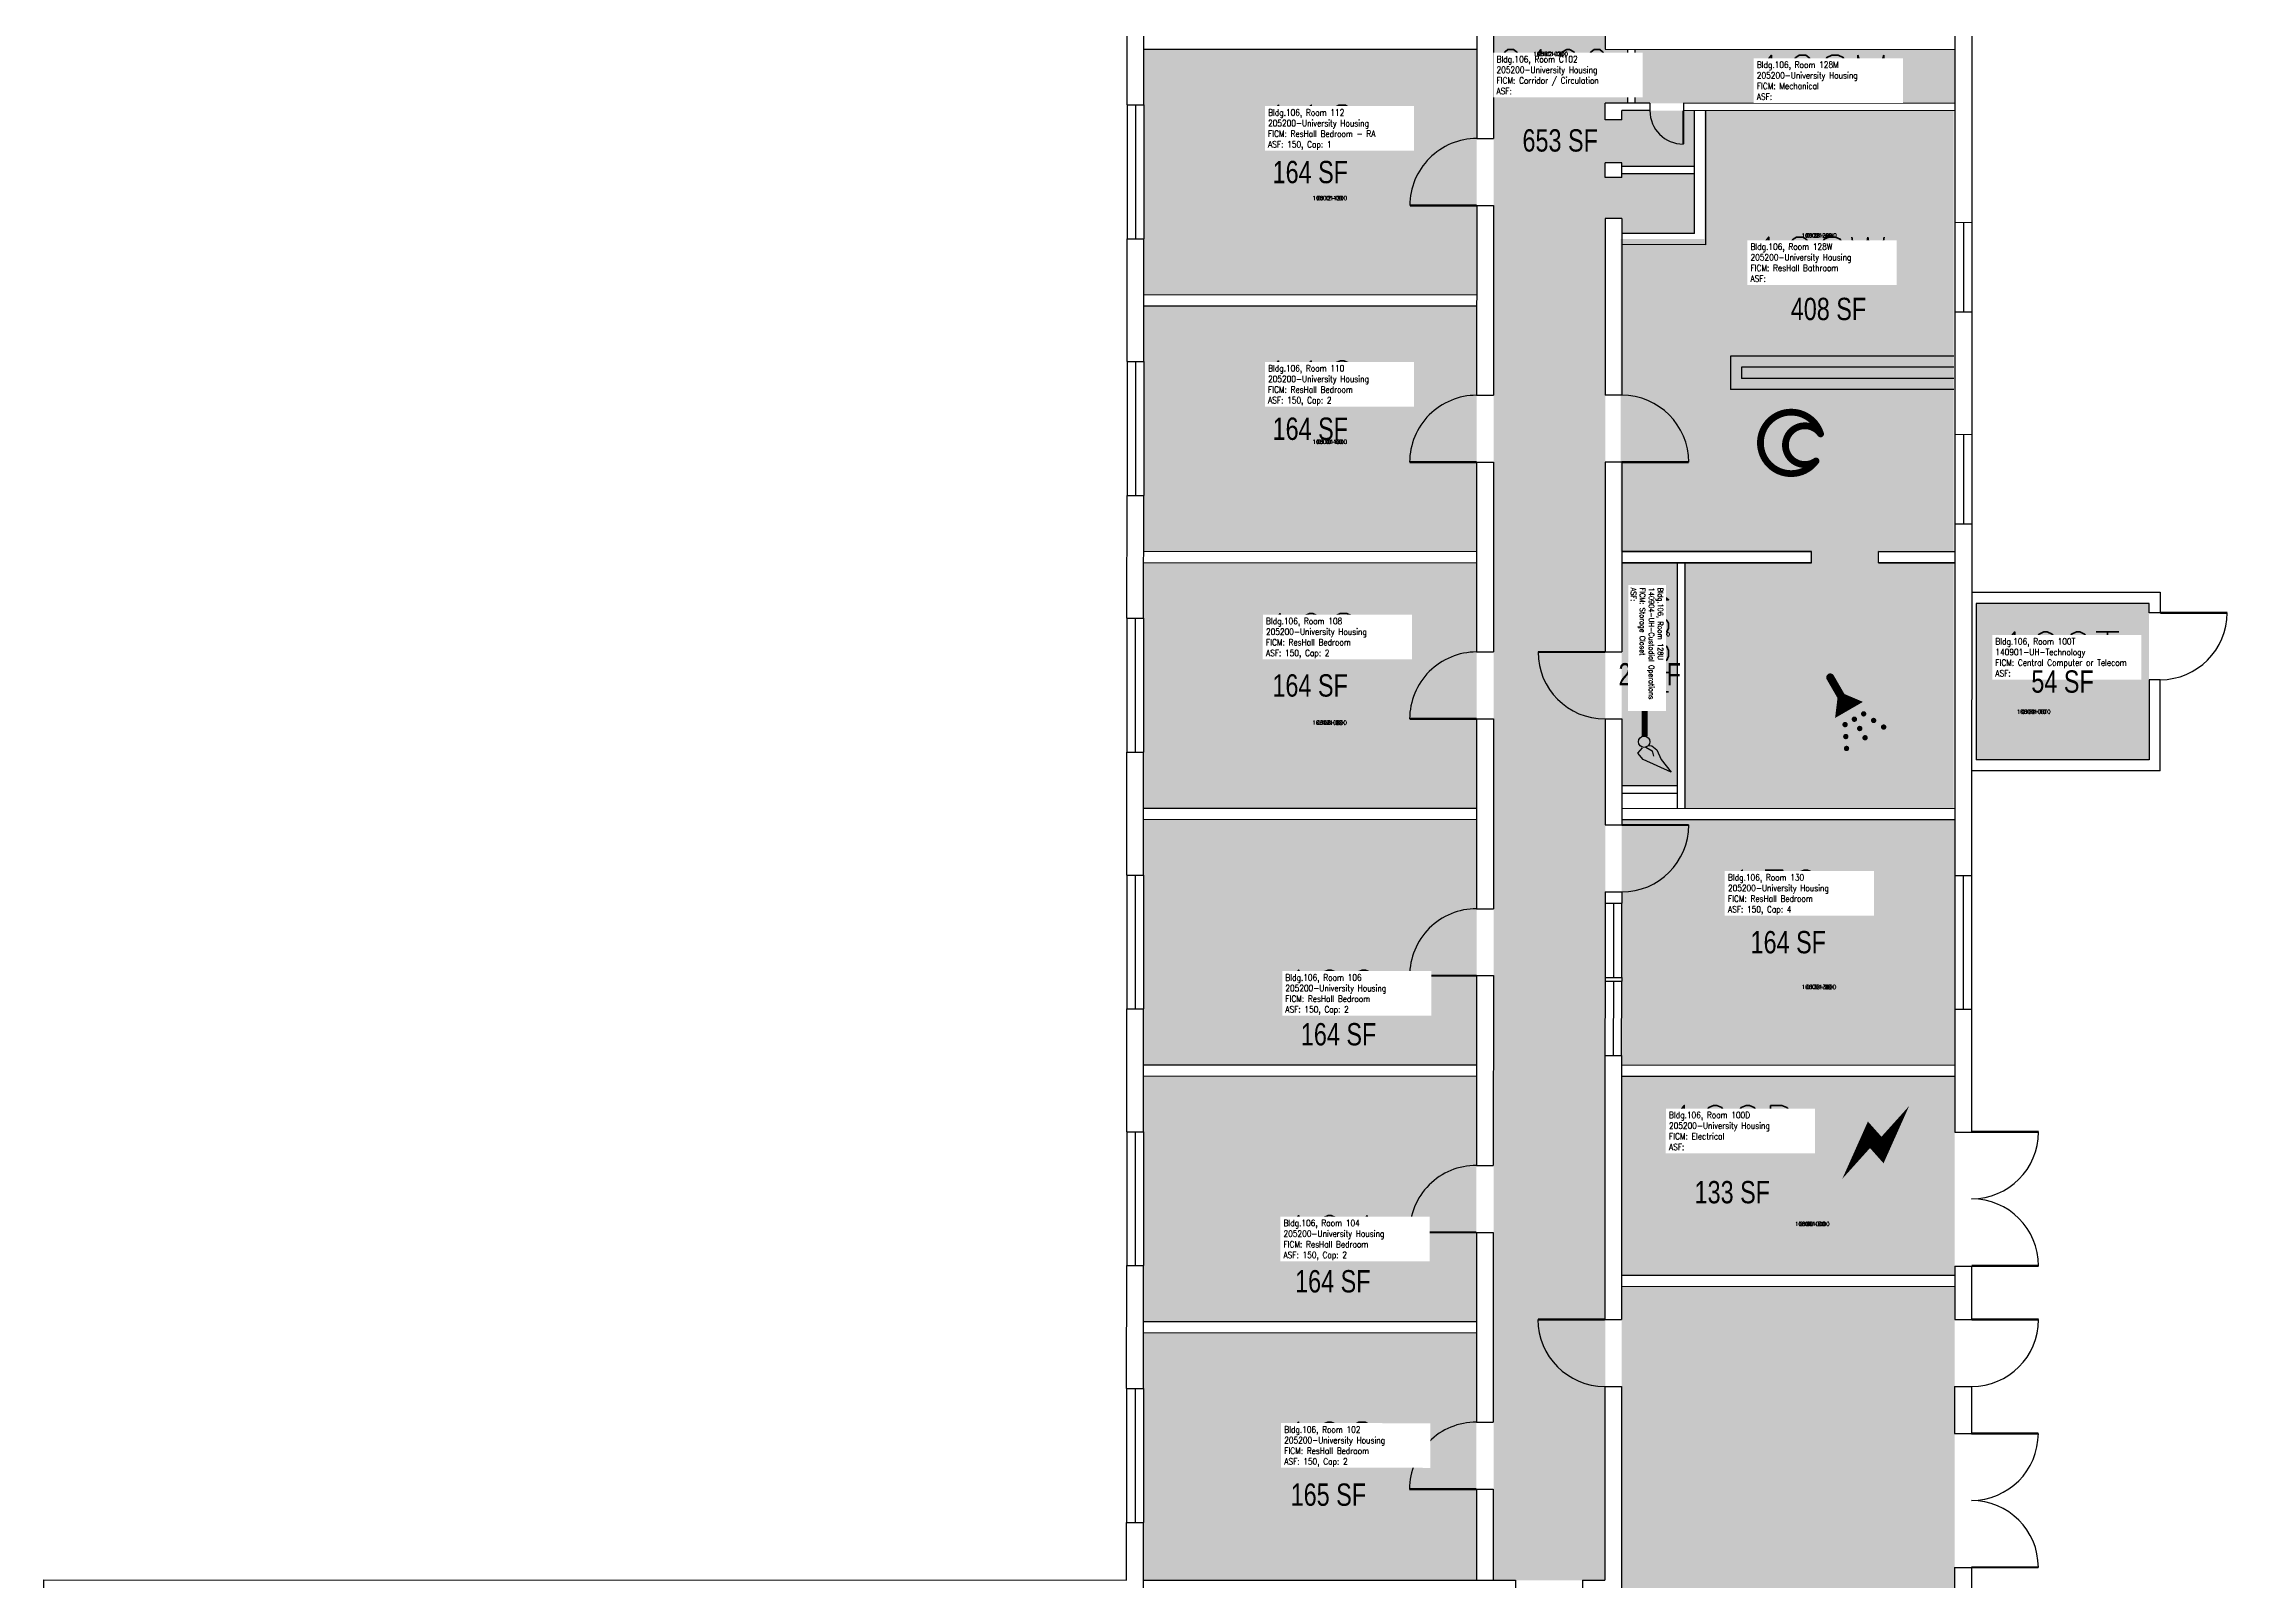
# Model space of a CAD drawing. Header units: inches. Extents: x -394 to 1225, y 0 to 3729.
# Drawn here: x -394 to 781, y 2091 to 2917 of the extents above; entities that cross this region are included whole.
import ezdxf
from ezdxf.enums import TextEntityAlignment as Align

# ---------------------------------------------------------------- set-up
doc = ezdxf.new("R2010")
doc.units = ezdxf.units.IN
doc.header["$LTSCALE"] = 0.25
doc.header["$MEASUREMENT"] = 0
doc.layers.get('0').update_dxf_attribs({"linetype": 'CONTINUOUS'})
for name, color, linetype in [('A-DOOR', 2, 'CONTINUOUS'), ('A-GLAZ', 1, 'CONTINUOUS'), ('A-GLAZ-SILL', 2, 'CONTINUOUS'), ('A-IDEN-ICON', 4, 'CONTINUOUS'), ('A-IDEN-RNUM', 7, 'CONTINUOUS'), ('A-IDEN-SNUM', 4, 'CONTINUOUS'), ('A-IDEN-VNUM', 4, 'CONTINUOUS'), ('A-WALL', 5, 'CONTINUOUS'), ('AREA-TEXT', 3, 'CONTINUOUS'), ('Rooms-Category-Color', 7, 'CONTINUOUS'), ('Rooms-College-Color', 7, 'CONTINUOUS'), ('Rooms-Department-Color', 7, 'CONTINUOUS'), ('Rooms-Division-Color', 7, 'CONTINUOUS'), ('Rooms-Information', 7, 'CONTINUOUS')]:
    doc.layers.add(name, color=color, linetype=linetype)
doc.styles.add('AREA', font='arial.ttf', dxfattribs={"width": 0.75, "height": 12})
doc.styles.add('ROOMSNUMBER', font='SIMPLEX.shx', dxfattribs={"height": 0.18})
doc.styles.add('ROOMVNUMBER', font='simplex.shx', dxfattribs={"width": 0.85})

# ---------------------------------------------------------------- blocks, each defined once
blk = doc.blocks.new('Cpshower')
at = {"color": 0, "linetype": 'ByBlock'}
blk.add_lwpolyline([(-0.015, 0.0396, 0, 0.06, 0), (0.005, 0.005, 0.06, 0.06, 0)], format="xyseb", dxfattribs=at)
for points, const_width in [([(-0.0319, 0.0624, 1), (-0.0281, 0.0689, 1)], 0.0075), ([(0.0302, -0.0036, 1), (0.0345, -0.0011, 1)], 0.005), ([(-0.0045, -0.0236, 1), (-0.0002, -0.0211, 1)], 0.005), ([(-0.0031, -0.0459, 1), (0.0012, -0.0434, 1)], 0.005), ([(0.0128, -0.0136, 1), (0.0172, -0.0111, 1)], 0.005), ([(0.0228, -0.0309, 1), (0.0272, -0.0284, 1)], 0.005), ([(0.0488, -0.0159, 1), (0.0531, -0.0134, 1)], 0.005), ([(0.0675, -0.0282, 1), (0.0718, -0.0257, 1)], 0.005), ([(-0.0018, -0.0682, 1), (0.0025, -0.0657, 1)], 0.005), ([(0.0328, -0.0482, 1), (0.0372, -0.0457, 1)], 0.005)]:
    blk.add_lwpolyline(points, format="xyb", close=True, dxfattribs=dict(at, const_width=const_width))
at = {"color": 0, "linetype": 'ByBlock', "const_width": 0.015}
blk.add_lwpolyline([(-0.01, 0.031), (-0.03, 0.0656)], dxfattribs=at)
blk = doc.blocks.new('Cpbath')
at = {"color": 0, "linetype": 'ByBlock', "const_width": 0.0127}
for points in [[(0.0571, 0.0168, 0.861492), (-0.0551, 0, 1)], [(-0.0551, 0, 0.726902), (0.0487, -0.0337, 1)], [(0.0571, 0.0168, 0.729002), (-0.0084, -0.0042, 1)], [(-0.0084, -0.0042, 0.609468), (0.0487, -0.0337, 1)]]:
    blk.add_lwpolyline(points, format="xyb", dxfattribs=at)
at = {"color": 0, "linetype": 'ByBlock', "const_width": 0.00637}
for points in [[(0.0544, 0.0152, 1), (0.0599, 0.0184, 1)], [(0.0459, -0.0353, 1), (0.0515, -0.0321, 1)]]:
    blk.add_lwpolyline(points, format="xyb", close=True, dxfattribs=at)
blk = doc.blocks.new('Cpcust')
at = {"color": 0, "linetype": 'ByBlock'}
for p, q in [((0.0171, -0.0639), (0.02, -0.0466)), ((0.0262, -0.0408), (0.0446, -0.0406)), ((0.0297, -0.0341), (0.0376, -0.0302)), ((0.0376, -0.0302), (0.0533, -0.0324)), ((0.0446, -0.0406), (0.0543, -0.0505)), ((0.0533, -0.0324), (0.0745, -0.0479)), ((0.0745, -0.0479), (0.1117, -0.0625)), ((0.0358, -0.0705), (0.0171, -0.0639)), ((0.1117, -0.0625), (0.0358, -0.0705))]:
    blk.add_line(p, q, dxfattribs=at)
at = {"color": 0, "linetype": 'ByBlock', "const_width": 0.0075}
blk.add_lwpolyline([(-0.0332, 0.0481, 1), (-0.0268, 0.0519, 1)], format="xyb", close=True, dxfattribs=at)
at = {"color": 0, "linetype": 'ByBlock', "const_width": 0.015}
blk.add_lwpolyline([(-0.03, 0.05), (0.01, -0.0193)], dxfattribs=at)
at = {"color": 0, "linetype": 'ByBlock'}
blk.add_circle((0.0158, -0.0313), 0.0141, dxfattribs=at)
blk = doc.blocks.new('Cpelect')
at = {"color": 0, "linetype": 'ByBlock'}
blk.add_lwpolyline([(0.0623, 0.0629, 0, 0.03, 0), (0.0105, -0.0168, 0.03, 0.03, 0), (-0.0105, 0.0068, 0.03, 0, 0), (-0.0623, -0.0729, 0.03, 0, 0)], format="xyseb", dxfattribs=at)

msp = doc.modelspace()

# ---------------------------------------------------------------- hatches: boundary and pattern name
at = {"layer": 'Rooms-Category-Color', "true_color": 0xadadad}
for points in [[(445.7, 3604.9), (385.7, 3604.9), (385.7, 2090.9), (445.7, 2090.9), (445.7, 2822.9), (454.7, 2822.9), (454.7, 2814.9), (493.7, 2814.9), (493.7, 2846.9), (454.7, 2846.9), (454.7, 2844.9), (445.7, 2844.9), (445.7, 2852.9), (454.7, 2852.9), (454.7, 2850.9), (493.7, 2850.9), (493.7, 2880.9), (454.7, 2880.9), (454.7, 2875.9), (445.7, 2875.9), (445.7, 2884.9), (457.7, 2884.9), (457.7, 2913.9), (445.7, 2913.9)], [(633.7, 2913.8), (461.7, 2913.9), (461.7, 2884.9), (633.7, 2884.8)], [(454.5, 2361.9), (454.5, 2254.9), (633.6, 2254.8), (633.6, 2284.8), (633.6, 2361.8)], [(633.6, 2248.8), (454.5, 2248.9), (454.4, 1952.9), (633.5, 1952.9), (633.5, 2121.8)]]:
    msp.add_hatch(color=253, dxfattribs=at).paths.add_polyline_path(points)
at = {"layer": 'Rooms-Category-Color', "true_color": 0x728ef3}
for points in [[(376.7, 2913.9), (197.7, 2914), (197.7, 2884), (197.7, 2812), (197.7, 2782), (376.6, 2781.9)], [(556, 2637.9), (488, 2637.9), (488, 2581.9), (488, 2577.9), (488, 2505.9), (633, 2505.9), (633, 2637.9), (592, 2637.9), (592, 2643.9), (633, 2643.9), (633, 2658.9), (633, 2706.9), (633, 2772.9), (633, 2820.9), (633, 2880.9), (499, 2880.9), (499, 2811.9), (454, 2811.9), (454, 2643.9), (556, 2643.9)], [(376.6, 2775.9), (197.7, 2776), (197.7, 2746), (197.7, 2674), (197.7, 2644), (376.6, 2643.9)], [(376.6, 2637.9), (197.7, 2638), (197.6, 2608), (197.6, 2536), (197.6, 2506), (376.6, 2505.9)], [(484.6, 2637.9), (454.6, 2637.9), (454.6, 2517.9), (484.6, 2517.9)], [(376.6, 2499.9), (197.6, 2500), (197.6, 2470), (197.6, 2398), (197.6, 2368), (376.5, 2367.9)], [(454.6, 2454.9), (454.5, 2367.9), (633.6, 2367.8), (633.6, 2397.8), (633.6, 2469.8), (633.6, 2499.8), (454.6, 2499.9)], [(376.5, 2361.9), (197.6, 2362), (197.6, 2332), (197.6, 2260), (197.6, 2230), (376.5, 2229.9)], [(376.5, 2223.9), (197.6, 2224), (197.5, 2194), (197.5, 2122), (197.5, 2091), (376.5, 2090.9)]]:
    msp.add_hatch(color=171, dxfattribs=at).paths.add_polyline_path(points)
at = {"layer": 'Rooms-Category-Color', "true_color": 0xe3c5e1}
msp.add_hatch(color=254, dxfattribs=at).paths.add_polyline_path([(645, 2616), (738, 2616), (738, 2532), (645, 2532), (645, 2616)])
at = {"layer": 'Rooms-College-Color', "true_color": 0xadadad}
for points in [[(445.7, 3604.9), (385.7, 3604.9), (385.7, 2090.9), (445.7, 2090.9), (445.7, 2822.9), (454.7, 2822.9), (454.7, 2814.9), (493.7, 2814.9), (493.7, 2846.9), (454.7, 2846.9), (454.7, 2844.9), (445.7, 2844.9), (445.7, 2852.9), (454.7, 2852.9), (454.7, 2850.9), (493.7, 2850.9), (493.7, 2880.9), (454.7, 2880.9), (454.7, 2875.9), (445.7, 2875.9), (445.7, 2884.9), (457.7, 2884.9), (457.7, 2913.9), (445.7, 2913.9)], [(376.7, 2913.9), (197.7, 2914), (197.7, 2884), (197.7, 2812), (197.7, 2782), (376.6, 2781.9)], [(633.7, 2913.8), (461.7, 2913.9), (461.7, 2884.9), (633.7, 2884.8)], [(556, 2637.9), (488, 2637.9), (488, 2581.9), (488, 2577.9), (488, 2505.9), (633, 2505.9), (633, 2637.9), (592, 2637.9), (592, 2643.9), (633, 2643.9), (633, 2658.9), (633, 2706.9), (633, 2772.9), (633, 2820.9), (633, 2880.9), (499, 2880.9), (499, 2811.9), (454, 2811.9), (454, 2643.9), (556, 2643.9)], [(376.6, 2775.9), (197.7, 2776), (197.7, 2746), (197.7, 2674), (197.7, 2644), (376.6, 2643.9)], [(376.6, 2637.9), (197.7, 2638), (197.6, 2608), (197.6, 2536), (197.6, 2506), (376.6, 2505.9)], [(484.6, 2637.9), (454.6, 2637.9), (454.6, 2517.9), (484.6, 2517.9)], [(645, 2616), (738, 2616), (738, 2532), (645, 2532), (645, 2616)], [(376.6, 2499.9), (197.6, 2500), (197.6, 2470), (197.6, 2398), (197.6, 2368), (376.5, 2367.9)], [(454.6, 2454.9), (454.5, 2367.9), (633.6, 2367.8), (633.6, 2397.8), (633.6, 2469.8), (633.6, 2499.8), (454.6, 2499.9)], [(376.5, 2361.9), (197.6, 2362), (197.6, 2332), (197.6, 2260), (197.6, 2230), (376.5, 2229.9)], [(454.5, 2361.9), (454.5, 2254.9), (633.6, 2254.8), (633.6, 2284.8), (633.6, 2361.8)], [(633.6, 2248.8), (454.5, 2248.9), (454.4, 1952.9), (633.5, 1952.9), (633.5, 2121.8)], [(376.5, 2223.9), (197.6, 2224), (197.5, 2194), (197.5, 2122), (197.5, 2091), (376.5, 2090.9)]]:
    msp.add_hatch(color=253, dxfattribs=at).paths.add_polyline_path(points)
at = {"layer": 'Rooms-Department-Color', "true_color": 0xacacac}
for points in [[(445.7, 3604.9), (385.7, 3604.9), (385.7, 2090.9), (445.7, 2090.9), (445.7, 2822.9), (454.7, 2822.9), (454.7, 2814.9), (493.7, 2814.9), (493.7, 2846.9), (454.7, 2846.9), (454.7, 2844.9), (445.7, 2844.9), (445.7, 2852.9), (454.7, 2852.9), (454.7, 2850.9), (493.7, 2850.9), (493.7, 2880.9), (454.7, 2880.9), (454.7, 2875.9), (445.7, 2875.9), (445.7, 2884.9), (457.7, 2884.9), (457.7, 2913.9), (445.7, 2913.9)], [(633.7, 2913.8), (461.7, 2913.9), (461.7, 2884.9), (633.7, 2884.8)], [(454.5, 2361.9), (454.5, 2254.9), (633.6, 2254.8), (633.6, 2284.8), (633.6, 2361.8)], [(633.6, 2248.8), (454.5, 2248.9), (454.4, 1952.9), (633.5, 1952.9), (633.5, 2121.8)]]:
    msp.add_hatch(color=253, dxfattribs=at).paths.add_polyline_path(points)
at = {"layer": 'Rooms-Department-Color', "true_color": 0x604aed}
for points in [[(376.7, 2913.9), (197.7, 2914), (197.7, 2884), (197.7, 2812), (197.7, 2782), (376.6, 2781.9)], [(556, 2637.9), (488, 2637.9), (488, 2581.9), (488, 2577.9), (488, 2505.9), (633, 2505.9), (633, 2637.9), (592, 2637.9), (592, 2643.9), (633, 2643.9), (633, 2658.9), (633, 2706.9), (633, 2772.9), (633, 2820.9), (633, 2880.9), (499, 2880.9), (499, 2811.9), (454, 2811.9), (454, 2643.9), (556, 2643.9)], [(376.6, 2775.9), (197.7, 2776), (197.7, 2746), (197.7, 2674), (197.7, 2644), (376.6, 2643.9)], [(376.6, 2637.9), (197.7, 2638), (197.6, 2608), (197.6, 2536), (197.6, 2506), (376.6, 2505.9)], [(484.6, 2637.9), (454.6, 2637.9), (454.6, 2517.9), (484.6, 2517.9)], [(645, 2616), (738, 2616), (738, 2532), (645, 2532), (645, 2616)], [(376.6, 2499.9), (197.6, 2500), (197.6, 2470), (197.6, 2398), (197.6, 2368), (376.5, 2367.9)], [(454.6, 2454.9), (454.5, 2367.9), (633.6, 2367.8), (633.6, 2397.8), (633.6, 2469.8), (633.6, 2499.8), (454.6, 2499.9)], [(376.5, 2361.9), (197.6, 2362), (197.6, 2332), (197.6, 2260), (197.6, 2230), (376.5, 2229.9)], [(376.5, 2223.9), (197.6, 2224), (197.5, 2194), (197.5, 2122), (197.5, 2091), (376.5, 2090.9)]]:
    msp.add_hatch(color=173, dxfattribs=at).paths.add_polyline_path(points)
at = {"layer": 'Rooms-Division-Color', "true_color": 0xadadad}
for points in [[(445.7, 3604.9), (385.7, 3604.9), (385.7, 2090.9), (445.7, 2090.9), (445.7, 2822.9), (454.7, 2822.9), (454.7, 2814.9), (493.7, 2814.9), (493.7, 2846.9), (454.7, 2846.9), (454.7, 2844.9), (445.7, 2844.9), (445.7, 2852.9), (454.7, 2852.9), (454.7, 2850.9), (493.7, 2850.9), (493.7, 2880.9), (454.7, 2880.9), (454.7, 2875.9), (445.7, 2875.9), (445.7, 2884.9), (457.7, 2884.9), (457.7, 2913.9), (445.7, 2913.9)], [(633.7, 2913.8), (461.7, 2913.9), (461.7, 2884.9), (633.7, 2884.8)], [(454.5, 2361.9), (454.5, 2254.9), (633.6, 2254.8), (633.6, 2284.8), (633.6, 2361.8)], [(633.6, 2248.8), (454.5, 2248.9), (454.4, 1952.9), (633.5, 1952.9), (633.5, 2121.8)]]:
    msp.add_hatch(color=253, dxfattribs=at).paths.add_polyline_path(points)
at = {"layer": 'Rooms-Division-Color', "true_color": 0x604aed}
for points in [[(376.7, 2913.9), (197.7, 2914), (197.7, 2884), (197.7, 2812), (197.7, 2782), (376.6, 2781.9)], [(556, 2637.9), (488, 2637.9), (488, 2581.9), (488, 2577.9), (488, 2505.9), (633, 2505.9), (633, 2637.9), (592, 2637.9), (592, 2643.9), (633, 2643.9), (633, 2658.9), (633, 2706.9), (633, 2772.9), (633, 2820.9), (633, 2880.9), (499, 2880.9), (499, 2811.9), (454, 2811.9), (454, 2643.9), (556, 2643.9)], [(376.6, 2775.9), (197.7, 2776), (197.7, 2746), (197.7, 2674), (197.7, 2644), (376.6, 2643.9)], [(376.6, 2637.9), (197.7, 2638), (197.6, 2608), (197.6, 2536), (197.6, 2506), (376.6, 2505.9)], [(484.6, 2637.9), (454.6, 2637.9), (454.6, 2517.9), (484.6, 2517.9)], [(645, 2616), (738, 2616), (738, 2532), (645, 2532), (645, 2616)], [(376.6, 2499.9), (197.6, 2500), (197.6, 2470), (197.6, 2398), (197.6, 2368), (376.5, 2367.9)], [(454.6, 2454.9), (454.5, 2367.9), (633.6, 2367.8), (633.6, 2397.8), (633.6, 2469.8), (633.6, 2499.8), (454.6, 2499.9)], [(376.5, 2361.9), (197.6, 2362), (197.6, 2332), (197.6, 2260), (197.6, 2230), (376.5, 2229.9)], [(376.5, 2223.9), (197.6, 2224), (197.5, 2194), (197.5, 2122), (197.5, 2091), (376.5, 2090.9)]]:
    msp.add_hatch(color=173, dxfattribs=at).paths.add_polyline_path(points)

# ---------------------------------------------------------------- linework, layer by layer
at = {"layer": 'A-DOOR', "const_width": 1.2}
for points in [[(487.7, 2880.9), (487.7, 2862.9)], [(376.7, 2829.9), (340.7, 2829.9)], [(376.6, 2691.9), (340.6, 2691.9)], [(454.6, 2691.9), (490.6, 2691.9)], [(744, 2611), (780, 2611)], [(445.6, 2589.9), (409.6, 2589.9)], [(376.6, 2553.9), (340.6, 2553.9)], [(454.6, 2496.9), (490.6, 2496.9)], [(376.6, 2415.9), (340.6, 2415.9)], [(642.6, 2331.9), (678.6, 2331.9)], [(376.5, 2277.9), (340.5, 2277.9)], [(642.6, 2259.9), (678.6, 2259.9)], [(445.5, 2231.1), (409.5, 2231.1)], [(642.6, 2231), (678.6, 2231)], [(642.5, 2169.8), (678.5, 2169.8)], [(376.5, 2139.9), (340.5, 2139.9)], [(642.5, 2097.8), (678.5, 2097.8)]]:
    msp.add_lwpolyline(points, dxfattribs=at)
at = {"layer": 'A-DOOR'}
for centre, radius, start, end in [((487.7, 2880.9), 18, 179.9858, 269.9858), ((376.7, 2829.9), 36, 89.9858, 179.9858), ((376.6, 2691.9), 36, 89.9858, 179.9858), ((454.6, 2691.9), 36, 359.9858, 89.9858), ((744, 2611), 36, 270, 360), ((376.6, 2553.9), 36, 89.9858, 179.9858), ((445.6, 2589.9), 36, 179.9858, 269.9858), ((454.6, 2496.9), 36, 269.9858, 359.9858), ((376.6, 2415.9), 36, 89.9858, 179.9858), ((642.6, 2331.9), 36, 269.9858, 359.9858), ((376.5, 2277.9), 36, 89.9858, 179.9858), ((642.6, 2259.9), 36, 359.9858, 89.9858), ((445.5, 2231.1), 36, 179.9858, 269.9858), ((642.6, 2231), 36, 269.9858, 359.9858), ((376.5, 2139.9), 36, 89.9858, 179.9858), ((642.5, 2169.8), 36, 269.9858, 359.9858), ((642.5, 2097.8), 36, 359.9858, 89.9858)]:
    msp.add_arc(centre, radius, start, end, dxfattribs=at)
at = {"layer": 'A-GLAZ'}
for p, q in [((193.2, 2883.9), (193.2, 2811.9)), ((638.2, 2820.8), (638.2, 2772.8)), ((193.2, 2745.9), (193.2, 2673.9)), ((638.2, 2706.8), (638.2, 2658.8)), ((193.1, 2607.9), (193.1, 2535.9)), ((193.1, 2469.9), (193.1, 2397.9)), ((638.1, 2469.8), (638.1, 2397.8)), ((450.1, 2454.9), (450.1, 2414.9)), ((450.1, 2412.9), (450, 2372.9)), ((193.1, 2331.9), (193.1, 2259.9)), ((193, 2193.9), (193, 2121.9))]:
    msp.add_line(p, q, dxfattribs=at)
at = {"layer": 'A-GLAZ-SILL'}
for p, q in [((188.7, 2884), (188.7, 2812)), ((197.7, 2884), (197.7, 2812)), ((633.7, 2820.9), (633.7, 2772.8)), ((642.7, 2820.8), (642.7, 2772.8)), ((188.7, 2746), (188.7, 2674)), ((197.7, 2746), (197.7, 2674)), ((633.7, 2706.9), (633.7, 2658.8)), ((642.7, 2706.8), (642.7, 2658.8)), ((188.6, 2608), (188.6, 2536)), ((197.6, 2608), (197.6, 2536)), ((188.6, 2470), (188.6, 2398)), ((197.6, 2470), (197.6, 2398)), ((633.6, 2469.8), (633.6, 2397.8)), ((642.6, 2469.8), (642.6, 2397.8)), ((445.6, 2454.9), (445.6, 2414.9)), ((454.6, 2414.9), (454.6, 2454.9)), ((445.6, 2412.9), (445.5, 2372.9)), ((454.5, 2372.9), (454.6, 2412.9)), ((188.6, 2332), (188.6, 2260)), ((197.6, 2332), (197.6, 2260)), ((188.5, 2194), (188.5, 2122)), ((197.5, 2194), (197.5, 2122))]:
    msp.add_line(p, q, dxfattribs=at)
at = {"layer": 'A-WALL'}
for p, q in [((376.7, 2967.9), (376.7, 2865.9)), ((385.7, 2967.9), (385.7, 2865.9)), ((445.7, 2967.9), (445.7, 2913.9)), ((188.7, 2884), (188.7, 2950)), ((197.7, 2884), (197.7, 2950)), ((633.7, 2949.8), (633.7, 2820.9)), ((642.7, 2949.8), (642.7, 2820.8)), ((197.7, 2914), (376.7, 2913.9)), ((445.7, 2913.9), (633.7, 2913.8)), ((457.7, 2913.9), (457.7, 2884.9)), ((461.7, 2913.9), (461.7, 2884.9)), ((188.7, 2884), (197.7, 2884)), ((445.7, 2875.9), (445.7, 2884.9)), ((469.7, 2884.9), (445.7, 2884.9)), ((454.7, 2875.9), (454.7, 2880.9)), ((469.7, 2880.9), (454.7, 2880.9)), ((469.7, 2884.9), (469.7, 2880.9)), ((633.7, 2884.8), (487.7, 2884.9)), ((487.7, 2884.9), (487.7, 2880.9)), ((633.7, 2880.8), (487.7, 2880.9)), ((493.7, 2814.8), (493.7, 2880.9)), ((499.7, 2808.8), (499.7, 2880.9)), ((376.7, 2865.9), (385.7, 2865.9)), ((454.7, 2875.9), (445.7, 2875.9)), ((499.7, 2822.9), (499.7, 2863.8)), ((454.7, 2852.9), (445.7, 2852.9)), ((445.7, 2844.9), (445.7, 2852.9)), ((454.7, 2844.9), (445.7, 2844.9)), ((454.7, 2844.9), (454.7, 2852.9)), ((493.7, 2850.9), (454.7, 2850.9)), ((493.7, 2846.9), (454.7, 2846.9)), ((376.7, 2829.9), (376.6, 2727.9)), ((376.7, 2829.9), (385.7, 2829.9)), ((385.7, 2829.9), (385.6, 2727.9)), ((445.7, 2822.9), (445.6, 2727.9)), ((454.7, 2822.9), (445.7, 2822.9)), ((454.7, 2822.9), (445.7, 2822.9)), ((454.7, 2822.9), (454.6, 2727.9)), ((633.7, 2820.9), (642.7, 2820.8)), ((188.7, 2812), (197.7, 2812)), ((188.7, 2746), (188.7, 2812)), ((197.7, 2746), (197.7, 2812)), ((493.7, 2814.8), (454.7, 2814.9)), ((499.7, 2808.8), (454.7, 2808.9)), ((197.7, 2782), (376.6, 2781.9)), ((197.7, 2776), (376.6, 2775.9)), ((633.7, 2772.8), (633.7, 2706.9)), ((633.7, 2772.8), (642.7, 2772.8)), ((642.7, 2772.8), (642.7, 2706.8)), ((633, 2749), (513, 2749)), ((513, 2749), (513, 2731)), ((188.7, 2746), (197.7, 2746)), ((633, 2743), (519, 2743)), ((519, 2743), (519, 2737)), ((633, 2737), (519, 2737)), ((376.6, 2727.9), (385.6, 2727.9)), ((454.6, 2727.9), (445.6, 2727.9)), ((633, 2731), (513, 2731)), ((633.7, 2706.9), (642.7, 2706.8)), ((376.6, 2691.9), (385.6, 2691.9)), ((376.6, 2691.9), (376.6, 2589.9)), ((385.6, 2691.9), (385.6, 2589.9)), ((454.6, 2691.9), (445.6, 2691.9)), ((445.6, 2691.9), (445.6, 2589.9)), ((454.6, 2691.9), (454.6, 2589.9)), ((188.6, 2608), (188.7, 2674)), ((188.7, 2674), (197.7, 2674)), ((197.6, 2608), (197.7, 2674)), ((633.7, 2658.8), (633.6, 2469.8)), ((633.7, 2658.8), (642.7, 2658.8)), ((642.7, 2658.8), (642.6, 2469.8)), ((197.7, 2644), (376.6, 2643.9)), ((454.6, 2643.9), (556.6, 2643.9)), ((556.6, 2643.9), (454.6, 2643.9)), ((556.6, 2637.9), (556.6, 2643.9)), ((592.6, 2637.9), (592.6, 2643.9)), ((633.7, 2643.8), (592.6, 2643.9)), ((592.6, 2643.9), (633.7, 2643.8)), ((197.7, 2638), (376.6, 2637.9)), ((454.6, 2637.9), (556.6, 2637.9)), ((556.6, 2637.9), (454.6, 2637.9)), ((484.6, 2505.9), (484.6, 2637.9)), ((488.6, 2505.9), (488.6, 2637.9)), ((633.7, 2637.8), (592.6, 2637.9)), ((592.6, 2637.9), (633.7, 2637.8)), ((642.6, 2622), (744, 2622)), ((744, 2622), (744, 2611)), ((188.6, 2608), (197.6, 2608)), ((738, 2616), (645, 2616)), ((645, 2616), (645, 2532)), ((738, 2611), (738, 2616)), ((744, 2611), (738, 2611)), ((376.6, 2589.9), (385.6, 2589.9)), ((445.6, 2589.9), (454.6, 2589.9)), ((744, 2575), (738, 2575)), ((738, 2575), (738, 2532)), ((744, 2526), (744, 2575)), ((376.6, 2553.9), (385.6, 2553.9)), ((376.6, 2553.9), (376.6, 2451.9)), ((385.6, 2553.9), (385.6, 2451.9)), ((445.6, 2553.9), (454.6, 2553.9)), ((445.6, 2553.9), (445.6, 2496.9)), ((454.6, 2553.9), (454.6, 2496.9)), ((188.6, 2536), (197.6, 2536)), ((188.6, 2470), (188.6, 2536)), ((197.6, 2470), (197.6, 2536)), ((744, 2526), (642.6, 2526)), ((738, 2532), (645, 2532)), ((484.6, 2517.9), (454.6, 2517.9)), ((484.6, 2513.9), (454.6, 2513.9)), ((197.6, 2506), (376.6, 2505.9)), ((454.6, 2505.9), (633.6, 2505.8)), ((197.6, 2500), (376.6, 2499.9)), ((445.6, 2496.9), (454.6, 2496.9)), ((454.6, 2499.9), (633.6, 2499.8)), ((188.6, 2470), (197.6, 2470)), ((633.6, 2469.8), (642.6, 2469.8)), ((445.6, 2460.9), (454.6, 2460.9)), ((445.6, 2460.9), (445.6, 2454.9)), ((445.6, 2454.9), (454.6, 2454.9)), ((454.6, 2460.9), (454.6, 2454.9)), ((376.6, 2451.9), (385.6, 2451.9)), ((376.6, 2415.9), (376.5, 2313.9)), ((376.6, 2415.9), (385.6, 2415.9)), ((385.6, 2415.9), (385.5, 2313.9)), ((445.6, 2414.9), (454.6, 2414.9)), ((445.6, 2414.9), (445.6, 2412.9)), ((445.6, 2412.9), (454.6, 2412.9)), ((454.6, 2414.9), (454.6, 2412.9)), ((188.6, 2398), (197.6, 2398)), ((188.6, 2332), (188.6, 2398)), ((197.6, 2332), (197.6, 2398)), ((633.6, 2397.8), (642.6, 2397.8)), ((633.6, 2397.8), (633.6, 2331.8)), ((642.6, 2397.8), (642.6, 2331.8)), ((445.5, 2372.9), (445.5, 2231.1)), ((445.5, 2372.9), (454.5, 2372.9)), ((454.5, 2372.9), (454.5, 2231.1)), ((197.6, 2368), (376.5, 2367.9)), ((197.6, 2362), (376.5, 2361.9)), ((454.5, 2367.9), (633.6, 2367.8)), ((454.5, 2361.9), (633.6, 2361.8)), ((188.6, 2332), (197.6, 2332)), ((633.6, 2331.8), (642.6, 2331.8)), ((633.6, 2331.8), (642.6, 2331.8)), ((376.5, 2313.9), (385.5, 2313.9)), ((376.5, 2277.9), (385.5, 2277.9)), ((376.5, 2277.9), (376.5, 2175.9)), ((385.5, 2277.9), (385.5, 2175.9)), ((188.5, 2194), (188.6, 2260)), ((188.6, 2260), (197.6, 2260)), ((197.5, 2194), (197.6, 2260)), ((454.5, 2254.9), (633.6, 2254.8)), ((633.6, 2259.8), (642.6, 2259.8)), ((633.6, 2259.8), (633.6, 2231)), ((633.6, 2259.8), (642.6, 2259.8)), ((642.6, 2259.8), (642.6, 2231)), ((454.5, 2248.9), (633.6, 2248.8)), ((445.5, 2231.1), (454.5, 2231.1)), ((633.6, 2231), (642.6, 2231)), ((197.6, 2230), (376.5, 2229.9)), ((197.6, 2224), (376.5, 2223.9)), ((188.5, 2194), (197.5, 2194)), ((445.5, 2195.1), (454.5, 2195.1)), ((445.5, 2195.1), (445.5, 2090.9)), ((454.5, 2195.1), (454.4, 1880.9)), ((633.5, 2195), (642.5, 2195)), ((633.5, 2195), (633.5, 2169.8)), ((642.5, 2195), (642.5, 2169.8)), ((376.5, 2175.9), (385.5, 2175.9)), ((633.5, 2169.8), (642.5, 2169.8)), ((376.5, 2139.9), (385.5, 2139.9)), ((376.5, 2139.9), (376.5, 2090.9)), ((385.5, 2139.9), (385.5, 2090.9)), ((188.5, 2122), (197.5, 2122)), ((188.5, 2091), (188.5, 2122)), ((197.5, 1956), (197.5, 2122)), ((-393.6, 1776.1), (-393.5, 2091.1)), ((-393.5, 2091.1), (188.5, 2091)), ((197.5, 2091), (397.5, 2090.9)), ((397.5, 2090.9), (397.5, 2084.9)), ((433.5, 2090.9), (433.5, 2084.9)), ((433.5, 2090.9), (445.5, 2090.9)), ((633.5, 2097.8), (642.5, 2097.8)), ((633.5, 2097.8), (633.5, 1952.9)), ((642.5, 2097.8), (642.5, 1952.8))]:
    msp.add_line(p, q, dxfattribs=at)

# ---------------------------------------------------------------- block references
at = {"layer": 'A-IDEN-ICON'}
for name, p, xscale, yscale, zscale, rotation in [('Cpbath', (545, 2702.3), 288.0000000046823, 288.0000000046823, 12, 359.9858090734534), ('Cpshower', (575.3, 2557.3), 288.0000000046823, 288.0000000046823, 12, 359.9858090734534), ('Cpcust', (467.1, 2549.2), 216.0000000019425, 216.0000000019425, 216.0000000019425, 329.5819356457245), ('Cpelect', (591.1, 2327.7), 288.0000000046823, 288.0000000046823, 12, 359.9858090734534)]:
    msp.add_blockref(name, p, dxfattribs=dict(at, xscale=xscale, yscale=yscale, zscale=zscale, rotation=rotation))

# ---------------------------------------------------------------- texts
at = {"layer": 'A-IDEN-RNUM', "style": 'ROOMSNUMBER'}
for s, p in [('C102-00', (416.4, 2911.4)), ('0128-M0', (561.6, 2896.2)), ('0100-T0', (676, 2557.8))]:
    msp.add_text(s, height=2.16, dxfattribs=at).set_placement(p, align=Align.MIDDLE)
for s, p in [('0112-00', (297.7, 2833.9)), ('0128-W0', (560.7, 2813.8)), ('0110-00', (297.7, 2702.9)), ('0128-U0', (471.1, 2599.4)), ('0108-00', (297.6, 2551.9)), ('0130-00', (560.6, 2409.8)), ('0106-00', (297.6, 2399.9)), ('0100-D0', (557, 2282.4)), ('0104-00', (297.6, 2267.9)), ('0102-00', (297.5, 2156.9))]:
    msp.add_text(s, height=2.16, rotation=359.9858, dxfattribs=at).set_placement(p, align=Align.MIDDLE)
at = {"layer": 'A-IDEN-SNUM', "style": 'ROOMSNUMBER'}
for s, p in [('1060C10200', (416.4, 2911.4)), ('10600128M0', (561.6, 2896.2)), ('10600100T0', (676, 2557.8))]:
    msp.add_text(s, height=2.16, dxfattribs=at).set_placement(p, align=Align.MIDDLE)
for s, p in [('1060011200', (297.7, 2833.9)), ('10600128W0', (560.7, 2813.8)), ('1060011000', (297.7, 2702.9)), ('10600128U0', (471.1, 2599.4)), ('1060010800', (297.6, 2551.9)), ('1060013000', (560.6, 2409.8)), ('1060010600', (297.6, 2399.9)), ('10600100D0', (557, 2282.4)), ('1060010400', (297.6, 2267.9)), ('1060010200', (297.5, 2156.9))]:
    msp.add_text(s, height=2.16, rotation=359.9858, dxfattribs=at).set_placement(p, align=Align.MIDDLE)
at = {"layer": 'A-IDEN-VNUM', "style": 'ROOMVNUMBER'}
for s, width, p in [('C102', 0.75, (417.7, 2901.7)), ('128M', 0.85, (562.2, 2898.7)), ('100T', 0.85, (689.4, 2588.7))]:
    msp.add_text(s, height=24, dxfattribs=dict(at, width=width)).set_placement(p, align=Align.MIDDLE)
at = {"layer": 'A-IDEN-VNUM', "style": 'ROOMVNUMBER', "width": 0.85}
for s, height, rotation, p in [('112', 24, 359.9858, (286.8, 2871.9)), ('128W', 24, 359.9858, (560.7, 2800.9)), ('110', 24, 359.9858, (286.8, 2734.4)), ('128U', 20.25, 269.9858, (469.6, 2595.8)), ('108', 24, 359.9858, (287.6, 2598.5)), ('130', 24, 359.9858, (536, 2460.6)), ('106', 24, 359.9858, (297.6, 2406.9)), ('100D', 24, 359.9858, (514, 2334.1)), ('104', 24, 359.9858, (297.6, 2274.9)), ('102', 24, 359.9858, (297.5, 2163.9))]:
    msp.add_text(s, height=height, rotation=rotation, dxfattribs=at).set_placement(p, align=Align.MIDDLE)
at = {"layer": 'AREA-TEXT', "style": 'AREA', "width": 0.75}
for s, p in [('35 SF', (547.7, 2899.4)), ('653 SF', (421.5, 2864.9)), ('164 SF', (287.2, 2847.9)), ('408 SF', (565.7, 2774.3)), ('164 SF', (287.2, 2709.9)), ('25 SF', (469.6, 2577.9)), ('164 SF', (287.1, 2571.9)), ('54 SF', (691.5, 2574)), ('164 SF', (544.1, 2433.9)), ('164 SF', (302.4, 2384.4)), ('133 SF', (514, 2299.5)), ('164 SF', (299.3, 2251.6)), ('165 SF', (296.9, 2136.9))]:
    msp.add_text(s, height=12, dxfattribs=at).set_placement(p, align=Align.MIDDLE_CENTER)

# ---------------------------------------------------------------- next in the draw order: texts
at = {"layer": 'Rooms-Information', "char_height": 3.429, "width": 76.8, "attachment_point": 7, "style": 'ROOMVNUMBER', "bg_fill": 3, "box_fill_scale": 1.5, "bg_fill_color": 256, "bg_fill_true_color": 13158600, "bg_fill_transparency": 0}
for s, insert in [('Bldg.106, Room C102^M^J205200-University Housing^M^JFICM: Corridor / Circulation^M^JASF: ', (387.3, 2889.7)), ('Bldg.106, Room 128M^M^J205200-University Housing^M^JFICM: Mechanical^M^JASF: ', (527.2, 2886.7)), ('Bldg.106, Room 100T^M^J140901-UH-Technology^M^JFICM: Central Computer or Telecom^M^JASF: ', (655.4, 2576.7))]:
    msp.add_mtext(s, dxfattribs=dict(at, insert=insert))
at = {"layer": 'Rooms-Information', "attachment_point": 7, "style": 'ROOMVNUMBER', "bg_fill": 3, "box_fill_scale": 1.5, "bg_fill_color": 256, "bg_fill_true_color": 13158600, "bg_fill_transparency": 0}
for s, insert, char_height, width, rotation in [('Bldg.106, Room 112^M^J205200-University Housing^M^JFICM: ResHall Bedroom - RA^M^JASF: 150, Cap: 1', (264.5, 2859.9), 3.429, 76.8, 359.9858), ('Bldg.106, Room 128W^M^J205200-University Housing^M^JFICM: ResHall Bathroom^M^JASF: ', (523.8, 2788.9), 3.429, 76.8, 359.9858), ('Bldg.106, Room 110^M^J205200-University Housing^M^JFICM: ResHall Bedroom^M^JASF: 150, Cap: 2', (264.5, 2722.4), 3.429, 76.8, 359.9858), ('Bldg.106, Room 128U^M^J140904-UH-Custodial Operations^M^JFICM: Storage Closet^M^JASF: ', (459.5, 2624.5), 2.893, 64.8, 269.9858), ('Bldg.106, Room 108^M^J205200-University Housing^M^JFICM: ResHall Bedroom^M^JASF: 150, Cap: 2', (263.4, 2586.5), 3.429, 76.8, 359.9858), ('Bldg.106, Room 130^M^J205200-University Housing^M^JFICM: ResHall Bedroom^M^JASF: 150, Cap: 4', (511.7, 2448.7), 3.429, 76.8, 359.9858), ('Bldg.106, Room 106^M^J205200-University Housing^M^JFICM: ResHall Bedroom^M^JASF: 150, Cap: 2', (273.8, 2394.9), 3.429, 76.8, 359.9858), ('Bldg.106, Room 100D^M^J205200-University Housing^M^JFICM: Electrical^M^JASF: ', (480, 2322.1), 3.429, 76.8, 359.9858), ('Bldg.106, Room 104^M^J205200-University Housing^M^JFICM: ResHall Bedroom^M^JASF: 150, Cap: 2', (272.8, 2262.9), 3.429, 76.8, 359.9858), ('Bldg.106, Room 102^M^J205200-University Housing^M^JFICM: ResHall Bedroom^M^JASF: 150, Cap: 2', (273.2, 2151.9), 3.429, 76.8, 359.9858)]:
    msp.add_mtext(s, dxfattribs=dict(at, insert=insert, char_height=char_height, width=width, rotation=rotation))

doc.saveas('drawing.dxf')
